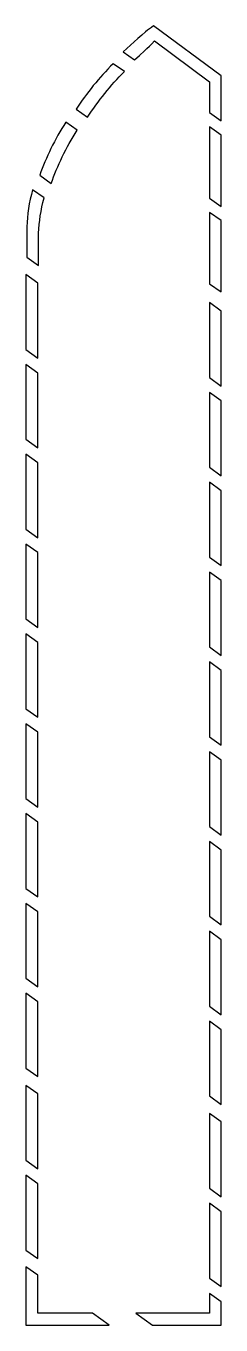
# Model space of a CAD drawing. Extents: x -17 to 17, y -166 to 56.
import ezdxf

# ---------------------------------------------------------------- set-up
doc = ezdxf.new("R2010")
doc.units = 0
doc.layers.add('FRONT_ENGRAVE', color=18, linetype='CONTINUOUS')

msp = doc.modelspace()

# ---------------------------------------------------------------- linework, layer by layer
at = {"layer": 'FRONT_ENGRAVE'}
for points in [[(16.87, 40.1), (16.87, 47.78), (5.31, 56.31), (4.97, 56.07), (4.63, 55.83), (4.3, 55.57), (3.97, 55.31), (3.31, 54.76), (2.66, 54.19), (1.39, 53.02), (0.15, 51.88), (2.07, 50.53), (2.9, 51.28), (3.75, 52.04), (4.18, 52.44), (4.61, 52.85), (5.05, 53.28), (5.49, 53.74), (14.87, 46.74), (14.87, 41.5)], [(-1.61, 49.86), (-2.05, 49.41), (-2.49, 48.95), (-2.92, 48.49), (-3.35, 48.02), (-3.76, 47.54), (-4.18, 47.07), (-4.58, 46.58), (-4.98, 46.1), (-5.37, 45.6), (-5.76, 45.11), (-6.14, 44.61), (-6.51, 44.11), (-6.87, 43.6), (-7.23, 43.09), (-7.58, 42.58), (-7.93, 42.07), (-5.97, 40.73), (-5.62, 41.25), (-5.27, 41.76), (-4.92, 42.27), (-4.55, 42.77), (-4.18, 43.28), (-3.8, 43.78), (-3.42, 44.27), (-3.03, 44.77), (-2.63, 45.25), (-2.23, 45.74), (-1.82, 46.22), (-1.4, 46.69), (-0.98, 47.16), (-0.55, 47.63), (-0.11, 48.09), (0.33, 48.54)], [(-9.68, 39.87), (-10.03, 39.31), (-10.37, 38.75), (-10.7, 38.19), (-11.03, 37.62), (-11.34, 37.05), (-11.65, 36.49), (-11.94, 35.92), (-12.23, 35.34), (-12.5, 34.77), (-12.77, 34.2), (-13.02, 33.63), (-13.27, 33.06), (-13.51, 32.49), (-13.73, 31.91), (-13.94, 31.34), (-14.15, 30.77), (-12.2, 29.38), (-11.99, 29.95), (-11.78, 30.52), (-11.56, 31.09), (-11.32, 31.66), (-11.08, 32.23), (-10.83, 32.81), (-10.56, 33.38), (-10.29, 33.95), (-10, 34.52), (-9.71, 35.1), (-9.41, 35.67), (-9.09, 36.23), (-8.77, 36.8), (-8.44, 37.37), (-8.1, 37.93), (-7.75, 38.49)], [(16.87, 25.45), (16.87, 37.66), (14.87, 39.06), (14.87, 26.86)], [(16.87, 25.45), (16.87, 37.66), (14.87, 39.06), (14.87, 26.86)], [(16.87, 25.45), (16.87, 37.66), (14.87, 39.06), (14.87, 26.86)], [(-15.37, 28.28), (-15.58, 27.47), (-15.77, 26.66), (-15.93, 25.86), (-16.06, 25.07), (-16.18, 24.28), (-16.26, 23.5), (-16.32, 22.73), (-16.36, 21.97), (-16.36, 21.97), (-16.36, 21.9), (-16.36, 16.77), (-14.36, 15.36), (-14.36, 20.63), (-14.36, 20.89), (-14.35, 20.89), (-14.31, 21.62), (-14.25, 22.35), (-14.16, 23.09), (-14.05, 23.84), (-13.92, 24.6), (-13.77, 25.36), (-13.6, 26.13), (-13.4, 26.9)], [(16.87, 10.81), (16.87, 23.01), (14.87, 24.41), (14.87, 12.21)], [(16.87, 10.81), (16.87, 23.01), (14.87, 24.41), (14.87, 12.21)], [(16.87, 10.81), (16.87, 23.01), (14.87, 24.41), (14.87, 12.21)], [(-14.5, -0.5), (-14.5, 12.31), (-16.5, 13.78), (-16.5, 0.97)], [(16.87, -5.28), (16.87, -3.54), (16.87, 7.53), (14.87, 9), (14.87, -3.81)], [(-16.5, -3.54), (-16.5, -14.39), (-14.5, -15.86), (-14.5, -4.88), (-14.5, -3.06), (-16.5, -1.59)], [(16.87, -20.64), (16.87, -7.84), (14.87, -6.37), (14.87, -19.17)], [(-16.5, -16.95), (-16.5, -29.75), (-14.5, -31.22), (-14.5, -18.42)], [(16.87, -36), (16.87, -23.2), (14.87, -21.73), (14.87, -34.54)], [(-16.5, -32.31), (-16.5, -45.12), (-14.5, -46.59), (-14.5, -33.78)], [(16.87, -51.37), (16.87, -38.57), (14.87, -37.1), (14.87, -49.9)], [(-16.5, -47.68), (-16.5, -60.48), (-14.5, -61.95), (-14.5, -49.15)], [(16.87, -66.73), (16.87, -53.93), (14.87, -52.46), (14.87, -65.26)], [(-16.5, -63.04), (-16.5, -75.85), (-14.5, -77.32), (-14.5, -64.51)], [(16.87, -82.1), (16.87, -69.29), (14.87, -67.83), (14.87, -80.63)], [(-16.5, -78.41), (-16.5, -91.21), (-14.5, -92.68), (-14.5, -79.88)], [(16.87, -97.46), (16.87, -84.66), (14.87, -83.19), (14.87, -95.99)], [(-16.5, -93.77), (-16.5, -106.58), (-14.5, -108.05), (-14.5, -95.24)], [(16.87, -112.83), (16.87, -100.02), (14.87, -98.55), (14.87, -111.36)], [(-16.5, -109.14), (-16.5, -121.94), (-14.5, -123.41), (-14.5, -110.61)], [(16.87, -128.19), (16.87, -115.39), (14.87, -113.92), (14.87, -126.72)], [(-16.5, -124.91), (-16.5, -137.72), (-14.5, -139.19), (-14.5, -126.38)], [(16.87, -143.97), (16.87, -131.16), (14.87, -129.7), (14.87, -142.5)], [(-16.5, -140.28), (-16.5, -153.08), (-14.5, -154.55), (-14.5, -141.75)], [(16.87, -159.33), (16.87, -146.53), (14.87, -145.06), (14.87, -157.86)], [(-16.5, -155.95), (-16.5, -165.9), (-2.29, -165.9), (-5.14, -163.9), (-14.5, -163.9), (-14.5, -157.35)], [(5.14, -165.9), (16.87, -165.9), (16.87, -161.91), (14.87, -160.5), (14.87, -163.9), (2.28, -163.9)]]:
    msp.add_lwpolyline(points, close=True, dxfattribs=at)

doc.saveas('drawing.dxf')
